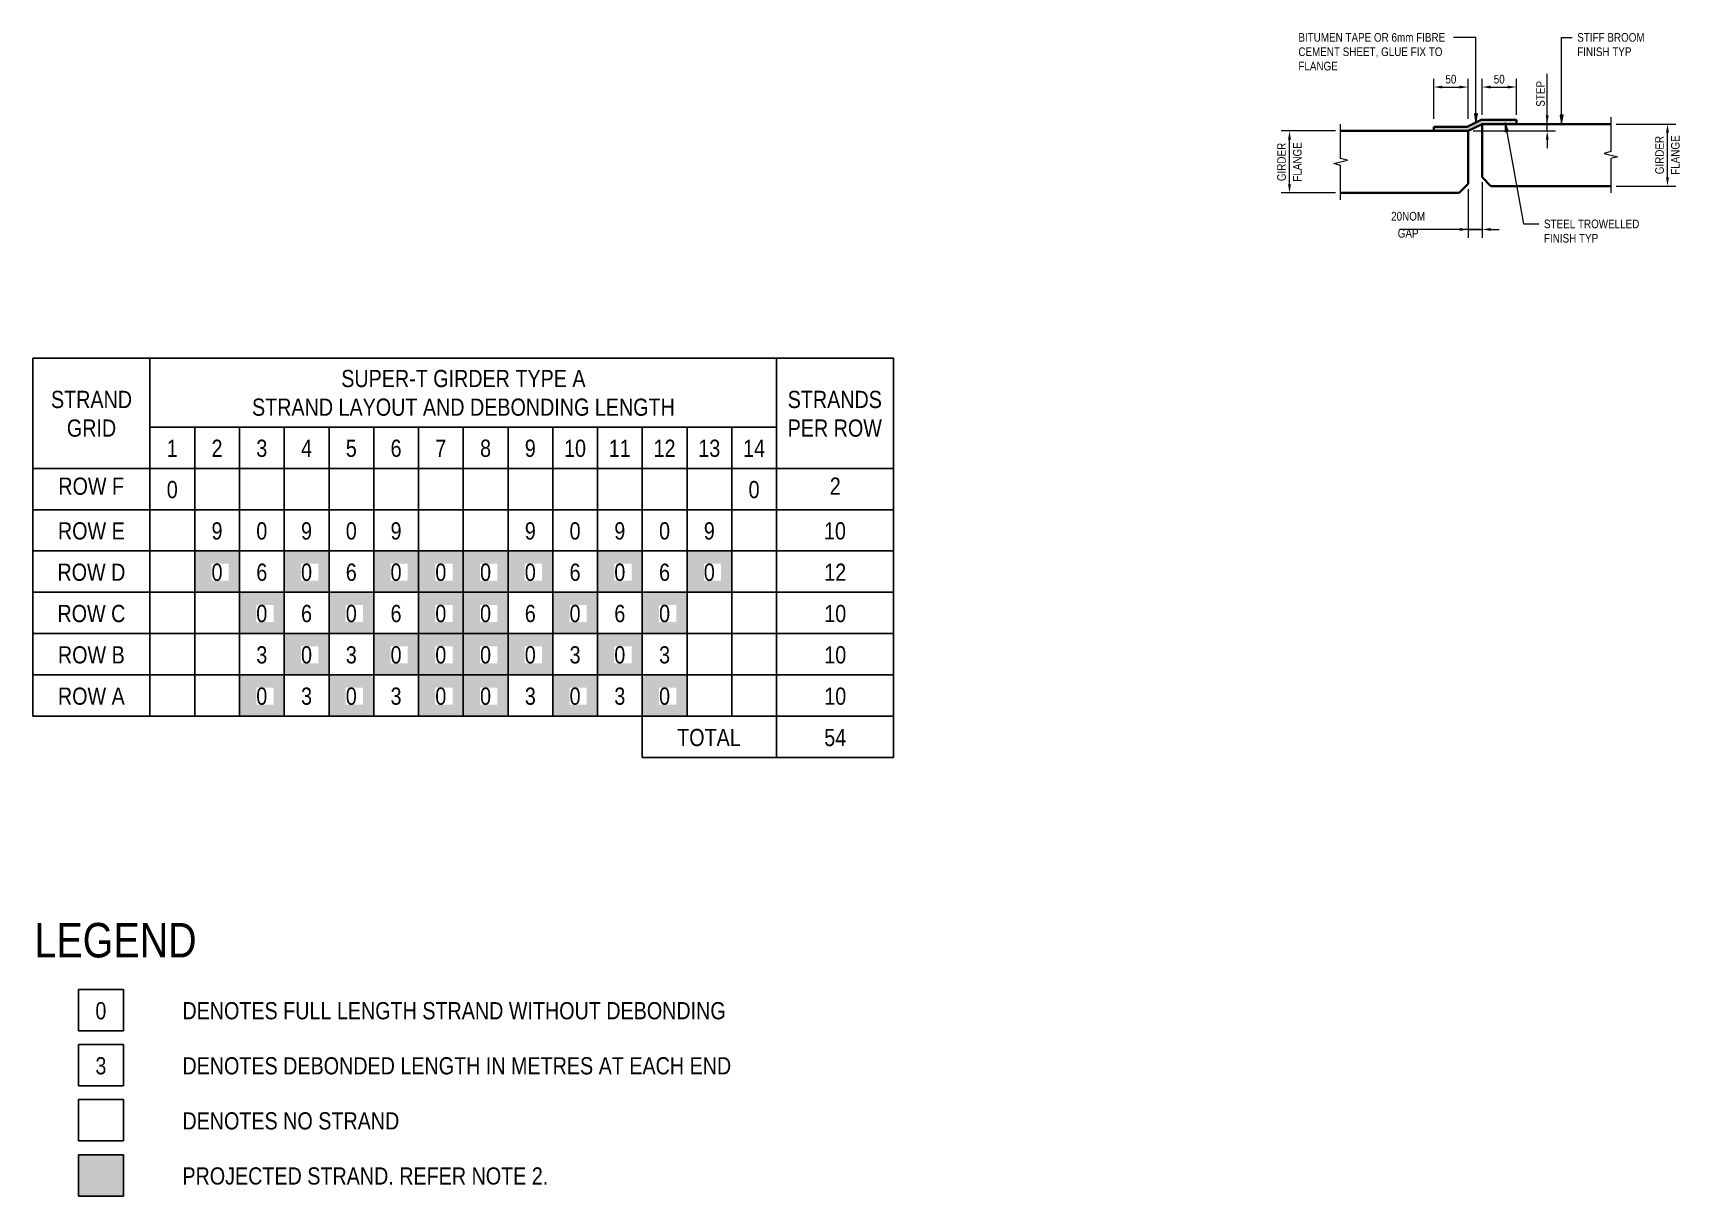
# Model space of a CAD drawing. Header units: metres. Extents: x -0.4 to 12.7, y 3.4 to 33.1.
# Drawn here: x 1.882 to 4.276, y 30.414 to 32.104 of the extents above; entities that cross this region are included whole.
import ezdxf

# ---------------------------------------------------------------- set-up
doc = ezdxf.new("R2010")
doc.units = ezdxf.units.M
doc.layers.get('Defpoints').update_dxf_attribs({"color": 41})
for name, color, linetype, lineweight in [('A-ANNO-DIMS', 7, 'Continuous', 9), ('A-DETL', 7, 'Continuous', 13), ('A-DETL-GENF', 7, 'Continuous', 9), ('G-ANNO-TEXT', 7, 'Continuous', 9)]:
    doc.layers.add(name, color=color, linetype=linetype, lineweight=lineweight)
doc.styles.add('Arial Narrow_1', font='ARIALN.TTF', dxfattribs={"height": 0.025})
doc.styles.add('Arial Narrow_2', font='ARIALN.TTF', dxfattribs={"height": 0.05})
doc.styles.add('Arial Narrow_3', font='ARIALN.TTF', dxfattribs={"height": 0.0125})
doc.dimstyles.new('Dimension_Standard_T__mm_', dxfattribs={"dimscale": 0.3048, "dimtxt": 0.012793, "dimasz": 0.04101, "dimexe": 0.03937, "dimexo": 0.024606, "dimgap": 0.016404, "dimtad": 1, "dimdec": 0, "dimlfac": 1000, "dimzin": 0, "dimdsep": 46, "dimtxsty": 'Arial Narrow_3', "dimsah": 1, "dimcen": 0.09, "dimaunit": 1, "dimadec": 4, "dimazin": 0, "dimtfac": 1, "dimtdec": 4, "dimtix": 1, "dimtmove": 0, "dimatfit": 3, "dimfxl": 1, "dimtvp": 1, "dimtolj": 1, "dimtzin": 0, "dimlwd": 18, "dimlwe": 18, "dimarcsym": 2})
doc.dimstyles.new('Dimension_Standard_T__mm__1', dxfattribs={"dimscale": 0.3048, "dimtxt": 0.012793, "dimasz": 0.04101, "dimexe": 0.03937, "dimexo": 0.024606, "dimgap": 0.016404, "dimtad": 1, "dimdec": 0, "dimlfac": 1000, "dimzin": 0, "dimdsep": 46, "dimtxsty": 'Arial Narrow_3', "dimsah": 1, "dimcen": 0.09, "dimaunit": 1, "dimadec": 4, "dimazin": 0, "dimtfac": 1, "dimtdec": 4, "dimtix": 1, "dimtmove": 2, "dimatfit": 3, "dimfxl": 1, "dimtvp": 1, "dimtolj": 1, "dimtzin": 0, "dimlwd": 18, "dimlwe": 18, "dimarcsym": 2})

# ---------------------------------------------------------------- blocks, each defined once
blk = doc.blocks.new('CS_DET_BreakLine_ViewScale - Std Break-5081326-DRG-2873095 - SEALING DETAIL AT JOINT BETWEEN GIRDERS')
at = {"layer": 'A-DETL-GENF'}
for p, q in [((0.04, 0), (-0.01, 0)), ((0.0425, 0.01), (0.04, 0)), ((0.0475, -0.01), (0.0425, 0.01)), ((0.05, 0), (0.0475, -0.01)), ((0.1, 0), (0.05, 0))]:
    blk.add_line(p, q, dxfattribs=at)
blk = doc.blocks.new('CS_DET_BreakLine_ViewScale - Std Break-5081327-DRG-2873095 - SEALING DETAIL AT JOINT BETWEEN GIRDERS')
at = {"layer": 'A-DETL-GENF'}
for p, q in [((-0.01, 0), (0.04, 0)), ((0.04, 0), (0.0425, -0.01)), ((0.0425, -0.01), (0.0475, 0.01)), ((0.0475, 0.01), (0.05, 0)), ((0.05, 0), (0.1, 0))]:
    blk.add_line(p, q, dxfattribs=at)
blk = doc.blocks.new('DIMBLOCK9-DRG-2873095 - SEALING DETAIL AT JOINT BETWEEN GIRDERS')
at = {"layer": 'A-ANNO-DIMS', "color": 0, "lineweight": 18, "transparency": 16777216}
for p, q in [((3.7738, 31.9612), (3.695, 31.9612)), ((3.707, 31.8837), (3.707, 31.9487)), ((3.7738, 31.8712), (3.695, 31.8712))]:
    blk.add_line(p, q, dxfattribs=at)
at = {"layer": 'A-ANNO-DIMS', "color": 0, "transparency": 16777216}
for points in [[(3.7049, 31.9487), (3.7091, 31.9487), (3.707, 31.9612)], [(3.7049, 31.8837), (3.7091, 31.8837), (3.707, 31.8712)]]:
    blk.add_solid(points, dxfattribs=at)
at = {"layer": 'Defpoints', "color": 0, "transparency": 16777216}
for p in [(3.707, 31.9612), (3.7813, 31.9612), (3.7813, 31.8712)]:
    blk.add_point(p, dxfattribs=at)
at = {"layer": 'A-ANNO-DIMS', "color": 0, "lineweight": 18, "transparency": 16777216, "char_height": 0.0125, "width": 0.068716, "attachment_point": 5, "rotation": 90, "style": 'Arial Narrow_3'}
for s, insert in [('\\A1;GIRDER', (3.6955, 31.9162)), ('\\A1;FLANGE', (3.7184, 31.9162))]:
    blk.add_mtext(s, dxfattribs=dict(at, insert=insert))
blk = doc.blocks.new('DIMBLOCK10-DRG-2873095 - SEALING DETAIL AT JOINT BETWEEN GIRDERS')
at = {"layer": 'A-ANNO-DIMS', "color": 0, "lineweight": 18, "transparency": 16777216}
for p, q in [((3.9866, 31.8867), (3.9866, 31.8062)), ((3.9666, 31.8767), (3.9666, 31.8062)), ((3.9541, 31.8182), (3.9416, 31.8182)), ((3.9666, 31.8182), (3.9866, 31.8182)), ((3.9991, 31.8182), (4.0116, 31.8182))]:
    blk.add_line(p, q, dxfattribs=at)
at = {"layer": 'A-ANNO-DIMS', "color": 0, "transparency": 16777216}
for points in [[(3.9541, 31.8203), (3.9541, 31.8161), (3.9666, 31.8182)], [(3.9991, 31.8203), (3.9991, 31.8161), (3.9866, 31.8182)]]:
    blk.add_solid(points, dxfattribs=at)
at = {"layer": 'Defpoints', "color": 0, "transparency": 16777216}
for p in [(3.9666, 31.8842), (3.9866, 31.8942), (3.9866, 31.8182)]:
    blk.add_point(p, dxfattribs=at)
at = {"layer": 'A-ANNO-DIMS', "color": 0, "lineweight": 18, "transparency": 16777216, "insert": (3.8793, 31.8373), "char_height": 0.0125, "width": 0.064086, "attachment_point": 5, "line_spacing_factor": 0.974696, "style": 'Arial Narrow_3'}
blk.add_mtext('\\A1;20NOM', dxfattribs=at)
at = {"layer": 'A-ANNO-DIMS', "color": 0, "lineweight": 18, "transparency": 16777216, "insert": (3.8793, 31.8125), "char_height": 0.0125, "width": 0.064086, "attachment_point": 5, "style": 'Arial Narrow_3'}
blk.add_mtext('\\A1;GAP', dxfattribs=at)
blk = doc.blocks.new('DIMBLOCK11-DRG-2873095 - SEALING DETAIL AT JOINT BETWEEN GIRDERS')
at = {"layer": 'A-ANNO-DIMS', "color": 0, "lineweight": 18, "transparency": 16777216}
for p, q in [((4.1813, 31.9712), (4.268, 31.9712)), ((4.256, 31.8937), (4.256, 31.9587)), ((4.1813, 31.8812), (4.268, 31.8812))]:
    blk.add_line(p, q, dxfattribs=at)
at = {"layer": 'A-ANNO-DIMS', "color": 0, "transparency": 16777216}
for points in [[(4.2539, 31.9587), (4.2581, 31.9587), (4.256, 31.9712)], [(4.2539, 31.8937), (4.2581, 31.8937), (4.256, 31.8812)]]:
    blk.add_solid(points, dxfattribs=at)
at = {"layer": 'Defpoints', "color": 0, "transparency": 16777216}
for p in [(4.1738, 31.9712), (4.256, 31.9712), (4.1738, 31.8812)]:
    blk.add_point(p, dxfattribs=at)
at = {"layer": 'A-ANNO-DIMS', "color": 0, "lineweight": 18, "transparency": 16777216, "char_height": 0.0125, "width": 0.068716, "attachment_point": 5, "rotation": 90, "style": 'Arial Narrow_3'}
for s, insert in [('\\A1;GIRDER', (4.2445, 31.9262)), ('\\A1;FLANGE', (4.2675, 31.9262))]:
    blk.add_mtext(s, dxfattribs=dict(at, insert=insert))
blk = doc.blocks.new('DIMBLOCK12-DRG-2873095 - SEALING DETAIL AT JOINT BETWEEN GIRDERS')
at = {"layer": 'A-ANNO-DIMS', "color": 0, "lineweight": 18, "transparency": 16777216}
for p, q in [((3.9866, 31.9846), (3.9866, 32.037)), ((4.0366, 31.9847), (4.0366, 32.037)), ((3.9991, 32.025), (4.0241, 32.025))]:
    blk.add_line(p, q, dxfattribs=at)
at = {"layer": 'A-ANNO-DIMS', "color": 0, "transparency": 16777216}
for points in [[(3.9991, 32.027), (3.9991, 32.0229), (3.9866, 32.025)], [(4.0241, 32.027), (4.0241, 32.0229), (4.0366, 32.025)]]:
    blk.add_solid(points, dxfattribs=at)
at = {"layer": 'Defpoints', "color": 0, "transparency": 16777216}
for p in [(4.0366, 32.025), (3.9866, 31.9771), (4.0366, 31.9772)]:
    blk.add_point(p, dxfattribs=at)
at = {"layer": 'A-ANNO-DIMS', "color": 0, "lineweight": 18, "transparency": 16777216, "insert": (4.0116, 32.0363), "char_height": 0.0125, "width": 0.019007, "attachment_point": 5, "style": 'Arial Narrow_3'}
blk.add_mtext('\\A1;50', dxfattribs=at)
blk = doc.blocks.new('DIMBLOCK13-DRG-2873095 - SEALING DETAIL AT JOINT BETWEEN GIRDERS')
at = {"layer": 'A-ANNO-DIMS', "color": 0, "lineweight": 18, "transparency": 16777216}
for p, q in [((3.9166, 31.9789), (3.9166, 32.037)), ((3.9663, 31.9789), (3.9663, 32.037)), ((3.9291, 32.025), (3.9538, 32.025))]:
    blk.add_line(p, q, dxfattribs=at)
at = {"layer": 'A-ANNO-DIMS', "color": 0, "transparency": 16777216}
for points in [[(3.9291, 32.027), (3.9291, 32.0229), (3.9166, 32.025)], [(3.9538, 32.027), (3.9538, 32.0229), (3.9663, 32.025)]]:
    blk.add_solid(points, dxfattribs=at)
at = {"layer": 'Defpoints', "color": 0, "transparency": 16777216}
for p in [(3.9663, 32.025), (3.9166, 31.9714), (3.9663, 31.9714)]:
    blk.add_point(p, dxfattribs=at)
at = {"layer": 'A-ANNO-DIMS', "color": 0, "lineweight": 18, "transparency": 16777216, "insert": (3.9414, 32.0363), "char_height": 0.0125, "width": 0.019007, "attachment_point": 5, "style": 'Arial Narrow_3'}
blk.add_mtext('\\A1;50', dxfattribs=at)
blk = doc.blocks.new('DIMBLOCK14-DRG-2873095 - SEALING DETAIL AT JOINT BETWEEN GIRDERS')
at = {"layer": 'A-ANNO-DIMS', "color": 0, "lineweight": 18, "transparency": 16777216}
for p, q in [((4.0813, 31.9837), (4.0813, 31.9962)), ((3.9738, 31.9612), (4.0933, 31.9612)), ((3.9941, 31.9712), (4.0933, 31.9712)), ((4.0813, 31.9612), (4.0813, 31.9712)), ((4.0813, 31.9487), (4.0813, 31.9362))]:
    blk.add_line(p, q, dxfattribs=at)
at = {"layer": 'A-ANNO-DIMS', "color": 0, "transparency": 16777216}
for points in [[(4.0792, 31.9837), (4.0834, 31.9837), (4.0813, 31.9712)], [(4.0792, 31.9487), (4.0834, 31.9487), (4.0813, 31.9612)]]:
    blk.add_solid(points, dxfattribs=at)
at = {"layer": 'Defpoints', "color": 0, "transparency": 16777216}
for p in [(3.9663, 31.9612), (3.9866, 31.9712), (4.0813, 31.9712)]:
    blk.add_point(p, dxfattribs=at)
at = {"layer": 'A-ANNO-DIMS', "color": 0, "lineweight": 18, "transparency": 16777216, "insert": (4.0653, 31.9964), "char_height": 0.0125, "width": 0.044836, "attachment_point": 1, "rotation": 90, "line_spacing_factor": 0.974696, "style": 'Arial Narrow_3'}
blk.add_mtext('\\A1;STEP', dxfattribs=at)

msp = doc.modelspace()

# ---------------------------------------------------------------- hatches: boundary and pattern name
at = {"layer": 'A-DETL-GENF', "true_color": 0xd8d8d8}
msp.add_hatch(color=254, dxfattribs=at).paths.add_polyline_path([(3.9663, 31.9612), (3.9866, 31.9712), (4.0366, 31.9712), (4.0366, 31.9772), (3.9852, 31.9772), (3.9649, 31.9672), (3.9166, 31.9672), (3.9166, 31.9612), (3.9649, 31.9612)])
at = {"layer": 'A-DETL-GENF', "true_color": 0x00ffff}
for points in [[(2.182, 31.2912), (2.182, 31.3512), (2.117, 31.3512), (2.117, 31.2912)], [(2.312, 31.2912), (2.312, 31.3512), (2.247, 31.3512), (2.247, 31.2912)], [(2.442, 31.2912), (2.442, 31.3512), (2.377, 31.3512), (2.377, 31.2912)], [(2.507, 31.2912), (2.507, 31.3512), (2.442, 31.3512), (2.442, 31.2912)], [(2.572, 31.2912), (2.572, 31.3512), (2.507, 31.3512), (2.507, 31.2912)], [(2.637, 31.2912), (2.637, 31.3512), (2.572, 31.3512), (2.572, 31.2912)], [(2.767, 31.2912), (2.767, 31.3512), (2.702, 31.3512), (2.702, 31.2912)], [(2.897, 31.2912), (2.897, 31.3512), (2.832, 31.3512), (2.832, 31.2912)], [(2.247, 31.2312), (2.247, 31.2912), (2.182, 31.2912), (2.182, 31.2312)], [(2.377, 31.2312), (2.377, 31.2912), (2.312, 31.2912), (2.312, 31.2312)], [(2.507, 31.2312), (2.507, 31.2912), (2.442, 31.2912), (2.442, 31.2312)], [(2.572, 31.2312), (2.572, 31.2912), (2.507, 31.2912), (2.507, 31.2312)], [(2.702, 31.2312), (2.702, 31.2912), (2.637, 31.2912), (2.637, 31.2312)], [(2.832, 31.2312), (2.832, 31.2912), (2.767, 31.2912), (2.767, 31.2312)], [(2.312, 31.1712), (2.312, 31.2312), (2.247, 31.2312), (2.247, 31.1712)], [(2.442, 31.1712), (2.442, 31.2312), (2.377, 31.2312), (2.377, 31.1712)], [(2.507, 31.1712), (2.507, 31.2312), (2.442, 31.2312), (2.442, 31.1712)], [(2.572, 31.1712), (2.572, 31.2312), (2.507, 31.2312), (2.507, 31.1712)], [(2.637, 31.1712), (2.637, 31.2312), (2.572, 31.2312), (2.572, 31.1712)], [(2.767, 31.1712), (2.767, 31.2312), (2.702, 31.2312), (2.702, 31.1712)], [(2.247, 31.1112), (2.247, 31.1712), (2.182, 31.1712), (2.182, 31.1112)], [(2.377, 31.1112), (2.377, 31.1712), (2.312, 31.1712), (2.312, 31.1112)], [(2.507, 31.1112), (2.507, 31.1712), (2.442, 31.1712), (2.442, 31.1112)], [(2.572, 31.1112), (2.572, 31.1712), (2.507, 31.1712), (2.507, 31.1112)], [(2.702, 31.1112), (2.702, 31.1712), (2.637, 31.1712), (2.637, 31.1112)], [(2.832, 31.1112), (2.832, 31.1712), (2.767, 31.1712), (2.767, 31.1112)], [(2.0134, 30.4145), (2.0134, 30.4745), (1.9484, 30.4745), (1.9484, 30.4145)]]:
    msp.add_hatch(color=4, dxfattribs=at).paths.add_polyline_path(points)
at = {"layer": 'G-ANNO-TEXT'}
for points in [[(3.9778, 31.9735), (3.98, 31.986), (3.9756, 31.986)], [(4.1022, 31.9718), (4.1044, 31.9843), (4.1, 31.9843)], [(4.0201, 31.9728), (4.0202, 31.9601), (4.0245, 31.9609)]]:
    msp.add_hatch(color=256, dxfattribs=at).paths.add_polyline_path(points)

# ---------------------------------------------------------------- linework, layer by layer
at = {"layer": 'A-DETL', "lineweight": 18}
for p, q in [((4.0813, 31.9712), (4.0813, 32.0443)), ((3.9866, 31.8179), (3.8666, 31.8179))]:
    msp.add_line(p, q, dxfattribs=at)
at = {"layer": 'A-DETL', "lineweight": 35}
for p, q in [((3.7813, 31.9612), (3.9663, 31.9612)), ((3.9166, 31.9612), (3.9166, 31.9672)), ((3.9166, 31.9672), (3.9649, 31.9672)), ((3.9649, 31.9672), (3.9852, 31.9772)), ((3.9663, 31.9612), (3.9866, 31.9712)), ((3.9666, 31.8842), (3.9666, 31.9613)), ((3.9852, 31.9772), (4.0366, 31.9772)), ((3.9866, 31.8942), (3.9866, 31.9712)), ((3.9866, 31.9712), (4.1738, 31.9712)), ((4.0366, 31.9712), (4.0366, 31.9772)), ((3.9536, 31.8712), (3.9666, 31.8842)), ((3.9866, 31.8942), (3.9996, 31.8812)), ((3.7813, 31.8712), (3.9536, 31.8712)), ((3.9996, 31.8812), (4.1738, 31.8812))]:
    msp.add_line(p, q, dxfattribs=at)
at = {"layer": 'A-DETL', "lineweight": 9}
for p, q in [((3.9649, 31.9672), (3.9166, 31.9672)), ((3.9166, 31.9672), (3.9166, 31.9612)), ((3.9166, 31.9612), (3.9663, 31.9612)), ((3.9852, 31.9772), (3.9649, 31.9672)), ((3.9663, 31.9612), (3.9866, 31.9712)), ((4.0366, 31.9772), (3.9852, 31.9772)), ((3.9866, 31.9712), (4.0366, 31.9712)), ((4.0366, 31.9712), (4.0366, 31.9772))]:
    msp.add_line(p, q, dxfattribs=at)
at = {"layer": 'A-DETL', "lineweight": 25}
for p, q in [((1.882, 31.6312), (3.132, 31.6312)), ((1.882, 31.6312), (1.882, 31.1112)), ((2.052, 31.6312), (2.052, 31.1112)), ((2.962, 31.6312), (2.962, 31.1112)), ((3.132, 31.6312), (3.132, 31.1112)), ((2.052, 31.5312), (2.962, 31.5312)), ((2.117, 31.5312), (2.117, 31.1112)), ((2.182, 31.5312), (2.182, 31.1112)), ((2.247, 31.5312), (2.247, 31.1112)), ((2.312, 31.5312), (2.312, 31.1112)), ((2.377, 31.5312), (2.377, 31.1112)), ((2.442, 31.5312), (2.442, 31.1112)), ((2.507, 31.5312), (2.507, 31.1112)), ((2.572, 31.5312), (2.572, 31.1112)), ((2.637, 31.5312), (2.637, 31.1112)), ((2.702, 31.5312), (2.702, 31.1112)), ((2.767, 31.5312), (2.767, 31.1112)), ((2.832, 31.5312), (2.832, 31.1112)), ((2.897, 31.5312), (2.897, 31.1112)), ((1.882, 31.4712), (3.132, 31.4712)), ((1.882, 31.4112), (3.132, 31.4112)), ((1.882, 31.3512), (3.132, 31.3512)), ((1.882, 31.2912), (3.132, 31.2912)), ((1.882, 31.2312), (3.132, 31.2312)), ((1.882, 31.1712), (3.132, 31.1712)), ((1.882, 31.1112), (3.132, 31.1112)), ((2.767, 31.1112), (2.767, 31.0512)), ((2.962, 31.1112), (2.962, 31.0512)), ((3.132, 31.0512), (3.132, 31.1112)), ((2.767, 31.0512), (3.132, 31.0512)), ((1.9484, 30.7145), (2.0134, 30.7145)), ((1.9484, 30.7145), (1.9484, 30.6545)), ((2.0134, 30.7145), (2.0134, 30.6545)), ((1.9484, 30.6545), (2.0134, 30.6545)), ((1.9484, 30.6345), (2.0134, 30.6345)), ((1.9484, 30.6345), (1.9484, 30.5745)), ((2.0134, 30.6345), (2.0134, 30.5745)), ((1.9484, 30.5745), (2.0134, 30.5745)), ((1.9484, 30.5545), (2.0134, 30.5545)), ((1.9484, 30.5545), (1.9484, 30.4945)), ((2.0134, 30.5545), (2.0134, 30.4945)), ((1.9484, 30.4945), (2.0134, 30.4945)), ((1.9484, 30.4745), (2.0134, 30.4745)), ((1.9484, 30.4745), (1.9484, 30.4145)), ((2.0134, 30.4745), (2.0134, 30.4145)), ((1.9484, 30.4145), (2.0134, 30.4145))]:
    msp.add_line(p, q, dxfattribs=at)
at = {"layer": 'G-ANNO-TEXT'}
for p, q in [((3.9597, 32.0971), (3.945, 32.0971)), ((3.9778, 32.0971), (3.9597, 32.0971)), ((3.9778, 31.9735), (3.9778, 32.0971)), ((4.1022, 32.0971), (4.1174, 32.0971)), ((4.1022, 31.9718), (4.1022, 32.0971)), ((3.98, 31.986), (3.9756, 31.986)), ((3.9756, 31.986), (3.9778, 31.9735)), ((3.9778, 31.9735), (3.98, 31.986)), ((4.1044, 31.9843), (4.1, 31.9843)), ((4.1, 31.9843), (4.1022, 31.9718)), ((4.1022, 31.9718), (4.1044, 31.9843)), ((4.0201, 31.9728), (4.0202, 31.9601)), ((4.0245, 31.9609), (4.0201, 31.9728)), ((4.0201, 31.9728), (4.0467, 31.8263)), ((4.0202, 31.9601), (4.0245, 31.9609)), ((4.0467, 31.8263), (4.0691, 31.8263))]:
    msp.add_line(p, q, dxfattribs=at)

# ---------------------------------------------------------------- block references
at = {"layer": 'A-DETL-GENF', "rotation": 269.9999999999998}
for name, p in [('CS_DET_BreakLine_ViewScale - Std Break-5081327-DRG-2873095 - SEALING DETAIL AT JOINT BETWEEN GIRDERS', (4.1738, 31.9712)), ('CS_DET_BreakLine_ViewScale - Std Break-5081326-DRG-2873095 - SEALING DETAIL AT JOINT BETWEEN GIRDERS', (3.7813, 31.9612))]:
    msp.add_blockref(name, p, dxfattribs=at)

# ---------------------------------------------------------------- texts
at = {"layer": 'G-ANNO-TEXT', "attachment_point": 1, "bg_fill": 3, "box_fill_scale": 1, "bg_fill_color": 256, "bg_fill_transparency": 0}
for s, insert, char_height, style in [('SUPER-T GIRDER TYPE A', (2.3298, 31.6142), 0.025, 'Arial Narrow_1'), ('STRAND ', (1.9082, 31.5838), 0.025, 'Arial Narrow_1'), ('STRAND LAYOUT AND DEBONDING LENGTH', (2.2002, 31.5726), 0.025, 'Arial Narrow_1'), ('GRID', (1.9313, 31.5422), 0.025, 'Arial Narrow_1'), ('PER ROW', (2.9782, 31.5422), 0.025, 'Arial Narrow_1'), ('1', (2.0764, 31.5129), 0.025, 'Arial Narrow_1'), ('2', (2.1414, 31.5129), 0.025, 'Arial Narrow_1'), ('3', (2.2064, 31.5129), 0.025, 'Arial Narrow_1'), ('4', (2.2714, 31.5129), 0.025, 'Arial Narrow_1'), ('5', (2.3364, 31.5129), 0.025, 'Arial Narrow_1'), ('6', (2.4014, 31.5129), 0.025, 'Arial Narrow_1'), ('7', (2.4664, 31.5129), 0.025, 'Arial Narrow_1'), ('8', (2.5314, 31.5129), 0.025, 'Arial Narrow_1'), ('9', (2.5964, 31.5129), 0.025, 'Arial Narrow_1'), ('10', (2.6534, 31.5129), 0.025, 'Arial Narrow_1'), ('11', (2.7184, 31.5129), 0.025, 'Arial Narrow_1'), ('12', (2.7834, 31.5129), 0.025, 'Arial Narrow_1'), ('13', (2.8484, 31.5129), 0.025, 'Arial Narrow_1'), ('14', (2.9134, 31.5129), 0.025, 'Arial Narrow_1'), ('ROW F', (1.9189, 31.4579), 0.025, 'Arial Narrow_1'), ('0', (2.0764, 31.4529), 0.025, 'Arial Narrow_1'), ('0', (2.9214, 31.4529), 0.025, 'Arial Narrow_1'), ('2', (3.0393, 31.4579), 0.025, 'Arial Narrow_1'), ('ROW E', (1.9183, 31.3929), 0.025, 'Arial Narrow_1'), ('9', (2.1414, 31.3929), 0.025, 'Arial Narrow_1'), ('0', (2.2064, 31.3929), 0.025, 'Arial Narrow_1'), ('9', (2.2714, 31.3929), 0.025, 'Arial Narrow_1'), ('0', (2.3364, 31.3929), 0.025, 'Arial Narrow_1'), ('9', (2.4014, 31.3929), 0.025, 'Arial Narrow_1'), ('9', (2.5964, 31.3929), 0.025, 'Arial Narrow_1'), ('0', (2.6614, 31.3929), 0.025, 'Arial Narrow_1'), ('9', (2.7264, 31.3929), 0.025, 'Arial Narrow_1'), ('0', (2.7914, 31.3929), 0.025, 'Arial Narrow_1'), ('9', (2.8564, 31.3929), 0.025, 'Arial Narrow_1'), ('10', (3.0309, 31.3929), 0.025, 'Arial Narrow_1'), ('ROW D', (1.9176, 31.3329), 0.025, 'Arial Narrow_1'), ('6', (2.2064, 31.3329), 0.025, 'Arial Narrow_1'), ('6', (2.3364, 31.3329), 0.025, 'Arial Narrow_1'), ('6', (2.6614, 31.3329), 0.025, 'Arial Narrow_1'), ('6', (2.7914, 31.3329), 0.025, 'Arial Narrow_1'), ('12', (3.0313, 31.3329), 0.025, 'Arial Narrow_1'), ('ROW C', (1.9176, 31.2729), 0.025, 'Arial Narrow_1'), ('6', (2.2714, 31.2729), 0.025, 'Arial Narrow_1'), ('6', (2.4014, 31.2729), 0.025, 'Arial Narrow_1'), ('6', (2.5964, 31.2729), 0.025, 'Arial Narrow_1'), ('6', (2.7264, 31.2729), 0.025, 'Arial Narrow_1'), ('10', (3.0313, 31.2729), 0.025, 'Arial Narrow_1'), ('ROW B', (1.9183, 31.2129), 0.025, 'Arial Narrow_1'), ('3', (2.2064, 31.2129), 0.025, 'Arial Narrow_1'), ('3', (2.3364, 31.2129), 0.025, 'Arial Narrow_1'), ('3', (2.6614, 31.2129), 0.025, 'Arial Narrow_1'), ('3', (2.7914, 31.2129), 0.025, 'Arial Narrow_1'), ('10', (3.0313, 31.2129), 0.025, 'Arial Narrow_1'), ('ROW A', (1.9183, 31.1529), 0.025, 'Arial Narrow_1'), ('3', (2.2714, 31.1529), 0.025, 'Arial Narrow_1'), ('3', (2.4014, 31.1529), 0.025, 'Arial Narrow_1'), ('3', (2.5964, 31.1529), 0.025, 'Arial Narrow_1'), ('3', (2.7264, 31.1529), 0.025, 'Arial Narrow_1'), ('10', (3.0313, 31.1529), 0.025, 'Arial Narrow_1'), ('TOTAL', (2.8177, 31.0929), 0.025, 'Arial Narrow_1'), ('54', (3.0313, 31.0929), 0.025, 'Arial Narrow_1'), ('LEGEND', (1.8842, 30.811), 0.05, 'Arial Narrow_2'), ('0', (1.9727, 30.6961), 0.025, 'Arial Narrow_1'), ('DENOTES FULL LENGTH STRAND WITHOUT DEBONDING', (2.0991, 30.6961), 0.025, 'Arial Narrow_1'), ('3', (1.9727, 30.6161), 0.025, 'Arial Narrow_1'), ('DENOTES DEBONDED LENGTH IN METRES AT EACH END', (2.0991, 30.6161), 0.025, 'Arial Narrow_1'), ('DENOTES NO STRAND', (2.0991, 30.5361), 0.025, 'Arial Narrow_1'), ('PROJECTED STRAND. REFER NOTE 2.', (2.0991, 30.4561), 0.025, 'Arial Narrow_1')]:
    msp.add_mtext(s, dxfattribs=dict(at, insert=insert, char_height=char_height, style=style))

# ---------------------------------------------------------------- dimensions: what is measured, and where the dimension line sits
at = {"layer": 'A-ANNO-DIMS', "lineweight": 18}
for base, p1, p2, override, picture, middle in [((3.9663, 32.025), (3.9166, 31.9714), (3.9663, 31.9714), {"dimpost": '<>', "dimfxl": 0.049745}, 'DIMBLOCK13-DRG-2873095 - SEALING DETAIL AT JOINT BETWEEN GIRDERS', (3.9414, 32.0363)), ((4.0366, 32.025), (3.9866, 31.9771), (4.0366, 31.9772), {"dimpost": '<>', "dimfxl": 0.05}, 'DIMBLOCK12-DRG-2873095 - SEALING DETAIL AT JOINT BETWEEN GIRDERS', (4.0116, 32.0363))]:
    dim = msp.add_linear_dim(base=base, p1=p1, p2=p2, dimstyle='Dimension_Standard_T__mm_', override=override, dxfattribs=at)
    dim.commit()
    dim.dimension.update_dxf_attribs({"geometry": picture, "text_midpoint": middle})
dim = msp.add_linear_dim(base=(4.0813, 31.9712), p1=(3.9663, 31.9612), p2=(3.9866, 31.9712), angle=90, text='STEP', dimstyle='Dimension_Standard_T__mm__1', override={"dimpost": '<>', "dimfxl": 0.022589}, dxfattribs=at)
dim.commit()
dim.dimension.update_dxf_attribs({"geometry": 'DIMBLOCK14-DRG-2873095 - SEALING DETAIL AT JOINT BETWEEN GIRDERS', "text_midpoint": (4.0736, 32.0188), "dimtype": 160, "text_rotation": 90})
for base, p1, p2, picture, middle in [((3.707, 31.9612), (3.7813, 31.8712), (3.7813, 31.9612), 'DIMBLOCK9-DRG-2873095 - SEALING DETAIL AT JOINT BETWEEN GIRDERS', (3.707, 31.9162)), ((4.256, 31.9712), (4.1738, 31.8812), (4.1738, 31.9712), 'DIMBLOCK11-DRG-2873095 - SEALING DETAIL AT JOINT BETWEEN GIRDERS', (4.256, 31.9262))]:
    dim = msp.add_linear_dim(base=base, p1=p1, p2=p2, angle=90, text='GIRDER\\XFLANGE', dimstyle='Dimension_Standard_T__mm_', override={"dimpost": '<>', "dimfxl": 0.09}, dxfattribs=at)
    dim.commit()
    dim.dimension.update_dxf_attribs({"geometry": picture, "text_midpoint": middle})
dim = msp.add_linear_dim(base=(3.9866, 31.8182), p1=(3.9666, 31.8842), p2=(3.9866, 31.8942), text='<>\\XGAP', dimstyle='Dimension_Standard_T__mm__1', override={"dimpost": '<>NOM', "dimfxl": 0.022361}, dxfattribs=at)
dim.commit()
dim.dimension.update_dxf_attribs({"geometry": 'DIMBLOCK10-DRG-2873095 - SEALING DETAIL AT JOINT BETWEEN GIRDERS', "text_midpoint": (3.8793, 31.824), "dimtype": 160})

# ---------------------------------------------------------------- next in the draw order: texts
at = {"layer": 'G-ANNO-TEXT', "char_height": 0.0125, "attachment_point": 1, "style": 'Arial Narrow_3', "bg_fill": 3, "box_fill_scale": 1, "bg_fill_color": 256, "bg_fill_true_color": 13158600, "bg_fill_transparency": 0}
for s, insert in [('BITUMEN TAPE OR 6mm FIBRE ', (3.7199, 32.1033)), ('STIFF BROOM', (4.1249, 32.1033)), ('STEEL TROWELLED', (4.0766, 31.8325))]:
    msp.add_mtext(s, dxfattribs=dict(at, insert=insert))
at = {"layer": 'G-ANNO-TEXT', "char_height": 0.025, "attachment_point": 1, "style": 'Arial Narrow_1', "bg_fill": 3, "box_fill_scale": 1, "bg_fill_color": 256, "bg_fill_transparency": 0}
for s, insert in [('STRANDS ', (2.9782, 31.5838)), ('0', (2.1414, 31.3329)), ('0', (2.2714, 31.3329)), ('0', (2.4014, 31.3329)), ('0', (2.4664, 31.3329)), ('0', (2.5314, 31.3329)), ('0', (2.5964, 31.3329)), ('0', (2.7264, 31.3329)), ('0', (2.8564, 31.3329)), ('0', (2.2064, 31.2729)), ('0', (2.3364, 31.2729)), ('0', (2.4664, 31.2729)), ('0', (2.5314, 31.2729)), ('0', (2.6614, 31.2729)), ('0', (2.7914, 31.2729)), ('0', (2.2714, 31.2129)), ('0', (2.4014, 31.2129)), ('0', (2.4664, 31.2129)), ('0', (2.5314, 31.2129)), ('0', (2.5964, 31.2129)), ('0', (2.7264, 31.2129)), ('0', (2.2064, 31.1529)), ('0', (2.3364, 31.1529)), ('0', (2.4664, 31.1529)), ('0', (2.5314, 31.1529)), ('0', (2.6614, 31.1529)), ('0', (2.7914, 31.1529))]:
    msp.add_mtext(s, dxfattribs=dict(at, insert=insert))

# ---------------------------------------------------------------- next in the draw order: texts
at = {"layer": 'G-ANNO-TEXT', "char_height": 0.0125, "attachment_point": 1, "style": 'Arial Narrow_3', "bg_fill": 3, "box_fill_scale": 1, "bg_fill_color": 256, "bg_fill_true_color": 13158600, "bg_fill_transparency": 0}
for s, insert in [('CEMENT SHEET, GLUE FIX TO ', (3.7199, 32.0825)), ('FINISH TYP', (4.1249, 32.0825)), ('FINISH TYP', (4.0766, 31.8117))]:
    msp.add_mtext(s, dxfattribs=dict(at, insert=insert))

# ---------------------------------------------------------------- next in the draw order: texts
at = {"layer": 'G-ANNO-TEXT', "insert": (3.7199, 32.0616), "char_height": 0.0125, "attachment_point": 1, "style": 'Arial Narrow_3', "bg_fill": 3, "box_fill_scale": 1, "bg_fill_color": 256, "bg_fill_true_color": 13158600, "bg_fill_transparency": 0}
msp.add_mtext('FLANGE', dxfattribs=at)

doc.saveas('drawing.dxf')
